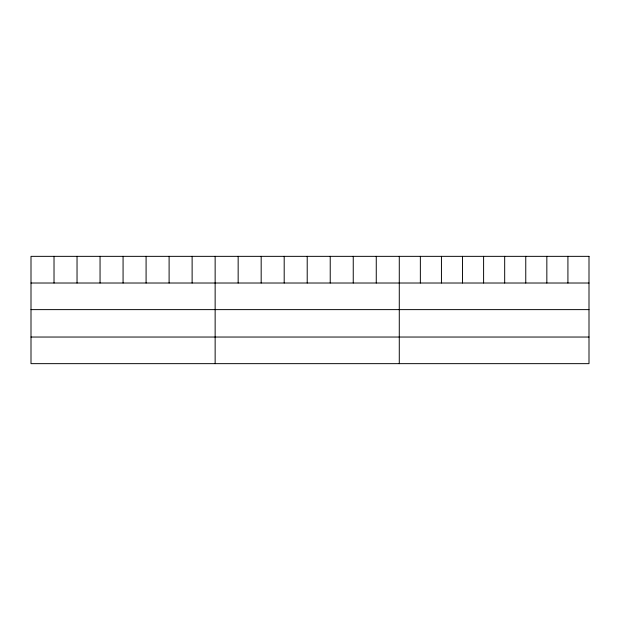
<?xml version="1.0" encoding="UTF-8"?>
<svg xmlns="http://www.w3.org/2000/svg" width="620" height="620" viewBox="0 0 620 620"><rect width="100%" height="100%" fill="white"/><g stroke="black" fill="none" stroke-linecap="round" stroke-linejoin="round"><path stroke-width="0.93" d="M31 283.014L589 283.014M31 309.62L589 309.62M31 337.04L589 337.04M567.92 256.347L567.92 283.014M546.84 256.347L546.84 283.014M525.76 256.347L525.76 283.014M504.68 256.347L504.68 283.014M483.6 256.347L483.6 283.014M462.52 256.347L462.52 283.014M441.44 256.347L441.44 283.014M420.36 256.347L420.36 283.014M399.28 256.347L399.28 363.653M376.262 256.347L376.262 283.014M353.245 256.347L353.245 283.014M330.228 256.347L330.228 283.014M307.21 256.347L307.21 283.014M284.192 256.347L284.192 283.014M261.175 256.347L261.175 283.014M238.158 256.347L238.158 283.014M215.14 256.347L215.14 363.653M192.123 256.347L192.123 283.014M169.105 256.347L169.105 283.014M146.088 256.347L146.088 283.014M123.07 256.347L123.07 283.014M100.052 256.347L100.052 283.014M77.035 256.347L77.035 283.014M54.018 256.347L54.018 283.014M589 256.347L31 256.347L31 363.653L589 363.653L589 256.347"/></g></svg>
